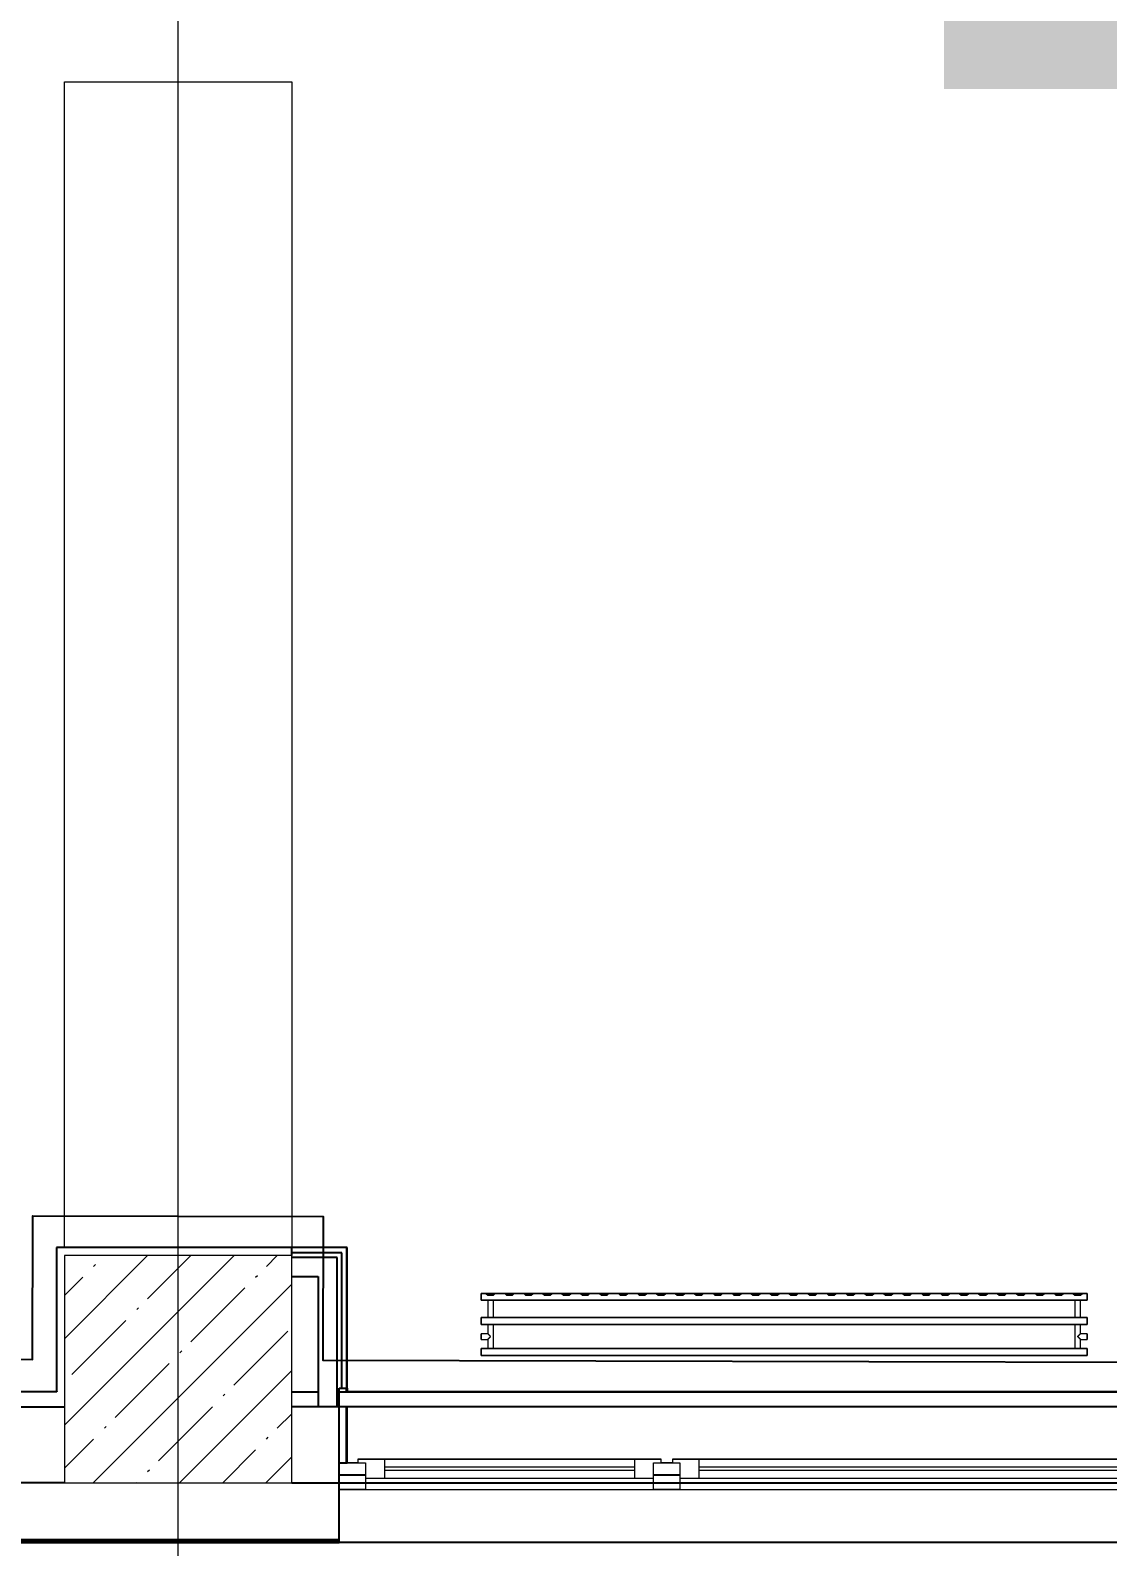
# Model space of a CAD drawing. Header units: millimetres. Extents: x 3914 to 443608, y -156176 to 78197.
# Drawn here: x 48077 to 50921, y -146382 to -142377 of the extents above; entities that cross this region are included whole.
import ezdxf

# ---------------------------------------------------------------- set-up
doc = ezdxf.new("R2010")
doc.units = ezdxf.units.MM
for name, color, linetype, lineweight in [('A-FLOR', 7, 'Continuous', 9), ('A-GLAZ', 7, 'Continuous', 9), ('A-GLAZ-1', 7, 'Continuous', 5), ('S-COLS-1', 7, 'Continuous', 5), ('Оси', 7, 'Continuous', 9)]:
    doc.layers.add(name, color=color, linetype=linetype, lineweight=lineweight)
doc.layers.add('M-EQPM-1', color=7, linetype='Continuous', lineweight=9, true_color=0xb2b2b2)
doc.styles.add('СПДС', font='ГОСТ тип А.ttf', dxfattribs={"width": 0.9})

# ---------------------------------------------------------------- blocks, each defined once
blk = doc.blocks.new('120_Окно_СКБ_2Ст - 120_Окно_СКБ_2Ст 2800х2500_створка_-22445922-Объем проектирования 1 этажа')
at = {"layer": 'A-GLAZ'}
for p, q in [((-1400, -127), (-1400, -57)), ((-1400, -57), (-1330, -57)), ((-1330, -57), (-1330, -127)), ((500, -127), (500, -57)), ((500, -57), (570, -57)), ((570, -57), (570, -127)), ((1330, -127), (1330, -57)), ((1330, -57), (1400, -57)), ((1400, -57), (1400, -127)), ((500, -87), (-1330, -87)), ((-1330, -87), (-1330, -127)), ((-1280, -137), (-1280, -87)), ((450, -137), (450, -87)), ((500, -127), (500, -87)), ((1330, -87), (570, -87)), ((570, -87), (570, -127)), ((620, -137), (620, -87)), ((1280, -137), (1280, -87)), ((1330, -127), (1330, -87)), ((-1330, -127), (-1400, -127)), ((-1330, -127), (-1350, -127)), ((-1350, -127), (-1350, -137)), ((-1350, -137), (520, -137)), ((520, -137), (-1350, -137)), ((570, -127), (500, -127)), ((520, -127), (500, -127)), ((520, -137), (520, -127)), ((570, -127), (550, -127)), ((550, -127), (550, -137)), ((550, -137), (1350, -137)), ((1350, -137), (550, -137)), ((1400, -127), (1330, -127)), ((1350, -127), (1330, -127)), ((1350, -137), (1350, -127))]:
    blk.add_line(p, q, dxfattribs=at)
at = {"layer": 'A-GLAZ-1'}
for p, q in [((1400, -57), (-1400, -57)), ((-1280, -107), (450, -107)), ((450, -117), (-1280, -117)), ((620, -107), (1280, -107)), ((1280, -117), (620, -117)), ((-1380, -127), (-1350, -127)), ((520, -127), (550, -127)), ((1350, -127), (1380, -127))]:
    blk.add_line(p, q, dxfattribs=at)
blk = doc.blocks.new('BSC_Колонна _Прямоугольная - 600х600-V154-Объем проектирования 1 этажа')
at = {"layer": 'S-COLS-1'}
h = blk.add_hatch(dxfattribs=at)
h.set_pattern_fill('FP_156', color=256, style=0, pattern_type=2)
h.set_pattern_definition([(45, (-22210, -200), (-114.0493, 114.0493), []), (45, (-22095.95, -200), (-114.0493, 114.0493), [201.613, -40.323, 6.706, -33.617])])
h.paths.add_polyline_path([(300, -300), (300, 300), (-300, 300), (-300, -300)])
for p, q in [((300, 300), (-300, 300)), ((-300, 300), (-300, -300)), ((300, -300), (300, 300)), ((-300, -300), (300, -300))]:
    blk.add_line(p, q, dxfattribs=at)
blk = doc.blocks.new('radiator_prado_classic_z_tip_30_po exemplyaru - Classic Z Тип 30-500-30677899-Объем проектирования 1 этажа')
at = {"layer": 'M-EQPM-1'}
for p, q in [((0, 228), (0, 210)), ((1600, 228), (0, 228)), ((0, 210), (0, 228)), ((0, 228), (12.5, 228)), ((0, 210), (1600, 210)), ((17.8, 210), (0, 210)), ((12.5, 228), (37.5, 228)), ((37.5, 228), (12.5, 228)), ((12.5, 228), (37.5, 228)), ((12.5, 228), (17.5, 223)), ((12.5, 228), (17.5, 223)), ((32.5, 223), (17.5, 223)), ((17.5, 223), (32.5, 223)), ((17.5, 210), (17.5, 164)), ((17.5, 210), (17.5, 164)), ((17.8, 210), (17.5, 210)), ((17.5, 210), (17.8, 210)), ((17.8, 210), (17.5, 210)), ((17.5, 210), (19.7, 210)), ((32.2, 210), (17.8, 210)), ((17.8, 210), (32.2, 210)), ((32.2, 210), (17.8, 210)), ((19.7, 210), (28.8, 210)), ((28.8, 210), (32.5, 210)), ((32.5, 210), (32.2, 210)), ((32.2, 210), (32.5, 210)), ((32.5, 210), (32.2, 210)), ((1567.8, 210), (32.2, 210)), ((32.5, 223), (37.5, 228)), ((37.5, 228), (32.5, 223)), ((32.5, 164), (32.5, 210)), ((32.5, 164), (32.5, 210)), ((37.5, 228), (62.5, 228)), ((62.5, 228), (87.5, 228)), ((87.5, 228), (62.5, 228)), ((62.5, 228), (87.5, 228)), ((62.5, 228), (67.5, 223)), ((62.5, 228), (67.5, 223)), ((82.5, 223), (67.5, 223)), ((67.5, 223), (82.5, 223)), ((82.5, 223), (87.5, 228)), ((87.5, 228), (82.5, 223)), ((87.5, 228), (112.5, 228)), ((112.5, 228), (137.5, 228)), ((137.5, 228), (112.5, 228)), ((112.5, 228), (137.5, 228)), ((112.5, 228), (117.5, 223)), ((112.5, 228), (117.5, 223)), ((132.5, 223), (117.5, 223)), ((117.5, 223), (132.5, 223)), ((132.5, 223), (137.5, 228)), ((137.5, 228), (132.5, 223)), ((137.5, 228), (162.5, 228)), ((162.5, 228), (187.5, 228)), ((187.5, 228), (162.5, 228)), ((162.5, 228), (187.5, 228)), ((162.5, 228), (167.5, 223)), ((162.5, 228), (167.5, 223)), ((182.5, 223), (167.5, 223)), ((167.5, 223), (182.5, 223)), ((182.5, 223), (187.5, 228)), ((187.5, 228), (182.5, 223)), ((187.5, 228), (212.5, 228)), ((212.5, 228), (237.5, 228)), ((237.5, 228), (212.5, 228)), ((212.5, 228), (237.5, 228)), ((212.5, 228), (217.5, 223)), ((212.5, 228), (217.5, 223)), ((232.5, 223), (217.5, 223)), ((217.5, 223), (232.5, 223)), ((232.5, 223), (237.5, 228)), ((237.5, 228), (232.5, 223)), ((237.5, 228), (262.5, 228)), ((262.5, 228), (287.5, 228)), ((287.5, 228), (262.5, 228)), ((262.5, 228), (287.5, 228)), ((262.5, 228), (267.5, 223)), ((262.5, 228), (267.5, 223)), ((282.5, 223), (267.5, 223)), ((267.5, 223), (282.5, 223)), ((282.5, 223), (287.5, 228)), ((287.5, 228), (282.5, 223)), ((287.5, 228), (312.5, 228)), ((312.5, 228), (337.5, 228)), ((337.5, 228), (312.5, 228)), ((312.5, 228), (337.5, 228)), ((312.5, 228), (317.5, 223)), ((312.5, 228), (317.5, 223)), ((332.5, 223), (317.5, 223)), ((317.5, 223), (332.5, 223)), ((332.5, 223), (337.5, 228)), ((337.5, 228), (332.5, 223)), ((337.5, 228), (362.5, 228)), ((362.5, 228), (387.5, 228)), ((387.5, 228), (362.5, 228)), ((362.5, 228), (387.5, 228)), ((362.5, 228), (367.5, 223)), ((362.5, 228), (367.5, 223)), ((382.5, 223), (367.5, 223)), ((367.5, 223), (382.5, 223)), ((382.5, 223), (387.5, 228)), ((387.5, 228), (382.5, 223)), ((387.5, 228), (412.5, 228)), ((412.5, 228), (437.5, 228)), ((437.5, 228), (412.5, 228)), ((412.5, 228), (437.5, 228)), ((412.5, 228), (417.5, 223)), ((412.5, 228), (417.5, 223)), ((432.5, 223), (417.5, 223)), ((417.5, 223), (432.5, 223)), ((432.5, 223), (437.5, 228)), ((437.5, 228), (432.5, 223)), ((437.5, 228), (462.5, 228)), ((462.5, 228), (487.5, 228)), ((487.5, 228), (462.5, 228)), ((462.5, 228), (487.5, 228)), ((462.5, 228), (467.5, 223)), ((462.5, 228), (467.5, 223)), ((482.5, 223), (467.5, 223)), ((467.5, 223), (482.5, 223)), ((482.5, 223), (487.5, 228)), ((487.5, 228), (482.5, 223)), ((487.5, 228), (512.5, 228)), ((512.5, 228), (537.5, 228)), ((537.5, 228), (512.5, 228)), ((512.5, 228), (537.5, 228)), ((512.5, 228), (517.5, 223)), ((512.5, 228), (517.5, 223)), ((532.5, 223), (517.5, 223)), ((517.5, 223), (532.5, 223)), ((532.5, 223), (537.5, 228)), ((537.5, 228), (532.5, 223)), ((537.5, 228), (562.5, 228)), ((562.5, 228), (587.5, 228)), ((587.5, 228), (562.5, 228)), ((562.5, 228), (587.5, 228)), ((562.5, 228), (567.5, 223)), ((562.5, 228), (567.5, 223)), ((582.5, 223), (567.5, 223)), ((567.5, 223), (582.5, 223)), ((582.5, 223), (587.5, 228)), ((587.5, 228), (582.5, 223)), ((587.5, 228), (612.5, 228)), ((612.5, 228), (637.5, 228)), ((637.5, 228), (612.5, 228)), ((612.5, 228), (637.5, 228)), ((612.5, 228), (617.5, 223)), ((612.5, 228), (617.5, 223)), ((632.5, 223), (617.5, 223)), ((617.5, 223), (632.5, 223)), ((632.5, 223), (637.5, 228)), ((637.5, 228), (632.5, 223)), ((637.5, 228), (662.5, 228)), ((662.5, 228), (687.5, 228)), ((687.5, 228), (662.5, 228)), ((662.5, 228), (687.5, 228)), ((662.5, 228), (667.5, 223)), ((662.5, 228), (667.5, 223)), ((682.5, 223), (667.5, 223)), ((667.5, 223), (682.5, 223)), ((682.5, 223), (687.5, 228)), ((687.5, 228), (682.5, 223)), ((687.5, 228), (712.5, 228)), ((712.5, 228), (737.5, 228)), ((737.5, 228), (712.5, 228)), ((712.5, 228), (737.5, 228)), ((712.5, 228), (717.5, 223)), ((712.5, 228), (717.5, 223)), ((732.5, 223), (717.5, 223)), ((717.5, 223), (732.5, 223)), ((732.5, 223), (737.5, 228)), ((737.5, 228), (732.5, 223)), ((737.5, 228), (762.5, 228)), ((762.5, 228), (787.5, 228)), ((787.5, 228), (762.5, 228)), ((762.5, 228), (787.5, 228)), ((762.5, 228), (767.5, 223)), ((762.5, 228), (767.5, 223)), ((782.5, 223), (767.5, 223)), ((767.5, 223), (782.5, 223)), ((782.5, 223), (787.5, 228)), ((787.5, 228), (782.5, 223)), ((787.5, 228), (812.5, 228)), ((812.5, 228), (837.5, 228)), ((837.5, 228), (812.5, 228)), ((812.5, 228), (837.5, 228)), ((812.5, 228), (817.5, 223)), ((812.5, 228), (817.5, 223)), ((832.5, 223), (817.5, 223)), ((817.5, 223), (832.5, 223)), ((832.5, 223), (837.5, 228)), ((837.5, 228), (832.5, 223)), ((837.5, 228), (862.5, 228)), ((862.5, 228), (887.5, 228)), ((887.5, 228), (862.5, 228)), ((862.5, 228), (887.5, 228)), ((862.5, 228), (867.5, 223)), ((862.5, 228), (867.5, 223)), ((882.5, 223), (867.5, 223)), ((867.5, 223), (882.5, 223)), ((882.5, 223), (887.5, 228)), ((887.5, 228), (882.5, 223)), ((887.5, 228), (912.5, 228)), ((912.5, 228), (937.5, 228)), ((937.5, 228), (912.5, 228)), ((912.5, 228), (937.5, 228)), ((912.5, 228), (917.5, 223)), ((912.5, 228), (917.5, 223)), ((932.5, 223), (917.5, 223)), ((917.5, 223), (932.5, 223)), ((932.5, 223), (937.5, 228)), ((937.5, 228), (932.5, 223)), ((937.5, 228), (962.5, 228)), ((962.5, 228), (987.5, 228)), ((987.5, 228), (962.5, 228)), ((962.5, 228), (987.5, 228)), ((962.5, 228), (967.5, 223)), ((962.5, 228), (967.5, 223)), ((982.5, 223), (967.5, 223)), ((967.5, 223), (982.5, 223)), ((982.5, 223), (987.5, 228)), ((987.5, 228), (982.5, 223)), ((987.5, 228), (1012.5, 228)), ((1012.5, 228), (1037.5, 228)), ((1037.5, 228), (1012.5, 228)), ((1012.5, 228), (1037.5, 228)), ((1012.5, 228), (1017.5, 223)), ((1012.5, 228), (1017.5, 223)), ((1032.5, 223), (1017.5, 223)), ((1017.5, 223), (1032.5, 223)), ((1032.5, 223), (1037.5, 228)), ((1037.5, 228), (1032.5, 223)), ((1037.5, 228), (1062.5, 228)), ((1062.5, 228), (1087.5, 228)), ((1087.5, 228), (1062.5, 228)), ((1062.5, 228), (1087.5, 228)), ((1062.5, 228), (1067.5, 223)), ((1062.5, 228), (1067.5, 223)), ((1082.5, 223), (1067.5, 223)), ((1067.5, 223), (1082.5, 223)), ((1082.5, 223), (1087.5, 228)), ((1087.5, 228), (1082.5, 223)), ((1087.5, 228), (1112.5, 228)), ((1112.5, 228), (1137.5, 228)), ((1137.5, 228), (1112.5, 228)), ((1112.5, 228), (1137.5, 228)), ((1112.5, 228), (1117.5, 223)), ((1112.5, 228), (1117.5, 223)), ((1132.5, 223), (1117.5, 223)), ((1117.5, 223), (1132.5, 223)), ((1132.5, 223), (1137.5, 228)), ((1137.5, 228), (1132.5, 223)), ((1137.5, 228), (1162.5, 228)), ((1162.5, 228), (1187.5, 228)), ((1187.5, 228), (1162.5, 228)), ((1162.5, 228), (1187.5, 228)), ((1162.5, 228), (1167.5, 223)), ((1162.5, 228), (1167.5, 223)), ((1182.5, 223), (1167.5, 223)), ((1167.5, 223), (1182.5, 223)), ((1182.5, 223), (1187.5, 228)), ((1187.5, 228), (1182.5, 223)), ((1187.5, 228), (1212.5, 228)), ((1212.5, 228), (1237.5, 228)), ((1237.5, 228), (1212.5, 228)), ((1212.5, 228), (1237.5, 228)), ((1212.5, 228), (1217.5, 223)), ((1212.5, 228), (1217.5, 223)), ((1232.5, 223), (1217.5, 223)), ((1217.5, 223), (1232.5, 223)), ((1232.5, 223), (1237.5, 228)), ((1237.5, 228), (1232.5, 223)), ((1237.5, 228), (1262.5, 228)), ((1262.5, 228), (1287.5, 228)), ((1287.5, 228), (1262.5, 228)), ((1262.5, 228), (1287.5, 228)), ((1262.5, 228), (1267.5, 223)), ((1262.5, 228), (1267.5, 223)), ((1282.5, 223), (1267.5, 223)), ((1267.5, 223), (1282.5, 223)), ((1282.5, 223), (1287.5, 228)), ((1287.5, 228), (1282.5, 223)), ((1287.5, 228), (1312.5, 228)), ((1312.5, 228), (1337.5, 228)), ((1337.5, 228), (1312.5, 228)), ((1312.5, 228), (1337.5, 228)), ((1312.5, 228), (1317.5, 223)), ((1312.5, 228), (1317.5, 223)), ((1332.5, 223), (1317.5, 223)), ((1317.5, 223), (1332.5, 223)), ((1332.5, 223), (1337.5, 228)), ((1337.5, 228), (1332.5, 223)), ((1337.5, 228), (1362.5, 228)), ((1362.5, 228), (1387.5, 228)), ((1387.5, 228), (1362.5, 228)), ((1362.5, 228), (1387.5, 228)), ((1362.5, 228), (1367.5, 223)), ((1362.5, 228), (1367.5, 223)), ((1382.5, 223), (1367.5, 223)), ((1367.5, 223), (1382.5, 223)), ((1382.5, 223), (1387.5, 228)), ((1387.5, 228), (1382.5, 223)), ((1387.5, 228), (1412.5, 228)), ((1412.5, 228), (1437.5, 228)), ((1437.5, 228), (1412.5, 228)), ((1412.5, 228), (1437.5, 228)), ((1412.5, 228), (1417.5, 223)), ((1412.5, 228), (1417.5, 223)), ((1432.5, 223), (1417.5, 223)), ((1417.5, 223), (1432.5, 223)), ((1432.5, 223), (1437.5, 228)), ((1437.5, 228), (1432.5, 223)), ((1437.5, 228), (1462.5, 228)), ((1462.5, 228), (1487.5, 228)), ((1487.5, 228), (1462.5, 228)), ((1462.5, 228), (1487.5, 228)), ((1462.5, 228), (1467.5, 223)), ((1462.5, 228), (1467.5, 223)), ((1482.5, 223), (1467.5, 223)), ((1467.5, 223), (1482.5, 223)), ((1482.5, 223), (1487.5, 228)), ((1487.5, 228), (1482.5, 223)), ((1487.5, 228), (1512.5, 228)), ((1512.5, 228), (1537.5, 228)), ((1537.5, 228), (1512.5, 228)), ((1512.5, 228), (1537.5, 228)), ((1512.5, 228), (1517.5, 223)), ((1512.5, 228), (1517.5, 223)), ((1532.5, 223), (1517.5, 223)), ((1517.5, 223), (1532.5, 223)), ((1532.5, 223), (1537.5, 228)), ((1537.5, 228), (1532.5, 223)), ((1537.5, 228), (1562.5, 228)), ((1562.5, 228), (1587.5, 228)), ((1587.5, 228), (1562.5, 228)), ((1562.5, 228), (1587.5, 228)), ((1562.5, 228), (1567.5, 223)), ((1562.5, 228), (1567.5, 223)), ((1582.5, 223), (1567.5, 223)), ((1567.5, 223), (1582.5, 223)), ((1567.5, 210), (1567.5, 164)), ((1567.5, 210), (1567.5, 164)), ((1567.8, 210), (1567.5, 210)), ((1567.5, 210), (1575, 210)), ((1567.8, 210), (1567.5, 210)), ((1567.5, 210), (1567.8, 210)), ((1582.2, 210), (1567.8, 210)), ((1582.2, 210), (1567.8, 210)), ((1567.8, 210), (1582.2, 210)), ((1575, 210), (1576.9, 210)), ((1576.9, 210), (1580.3, 210)), ((1580.3, 210), (1582.5, 210)), ((1582.5, 210), (1582.2, 210)), ((1582.5, 210), (1582.2, 210)), ((1582.2, 210), (1582.5, 210)), ((1600, 210), (1582.2, 210)), ((1582.5, 223), (1587.5, 228)), ((1587.5, 228), (1582.5, 223)), ((1582.5, 164), (1582.5, 210)), ((1582.5, 164), (1582.5, 210)), ((1587.5, 228), (1600, 228)), ((1600, 210), (1600, 228)), ((1600, 228), (1600, 210)), ((1600, 164), (0, 164)), ((0, 164), (0, 146)), ((0, 146), (0, 164)), ((0, 164), (17.8, 164)), ((17.8, 164), (17.5, 164)), ((17.5, 164), (17.8, 164)), ((17.8, 164), (17.5, 164)), ((17.5, 164), (23.1, 164)), ((32.2, 164), (17.8, 164)), ((17.8, 164), (32.2, 164)), ((32.2, 164), (17.8, 164)), ((23.1, 164), (30.3, 164)), ((30.3, 164), (32.5, 164)), ((32.5, 164), (32.2, 164)), ((32.2, 164), (32.5, 164)), ((32.5, 164), (32.2, 164)), ((32.2, 164), (1567.8, 164)), ((1567.8, 164), (1567.5, 164)), ((1567.5, 164), (1582.5, 164)), ((1567.8, 164), (1567.5, 164)), ((1567.5, 164), (1567.8, 164)), ((1582.2, 164), (1567.8, 164)), ((1582.2, 164), (1567.8, 164)), ((1567.8, 164), (1582.2, 164)), ((1582.5, 164), (1582.2, 164)), ((1582.5, 164), (1582.2, 164)), ((1582.2, 164), (1582.5, 164)), ((1582.2, 164), (1600, 164)), ((1600, 146), (1600, 164)), ((1600, 164), (1600, 146)), ((0, 146), (1600, 146)), ((18.5, 146), (0, 146)), ((17.5, 121.5), (0, 121.5)), ((17.5, 121.5), (0, 121.5)), ((0, 121.5), (0, 120.5)), ((0, 106.5), (0, 121.5)), ((0, 120.5), (0, 112.1)), ((0, 120.5), (0, 119.3)), ((0, 114), (0, 120.5)), ((0, 120.5), (0, 120.5)), ((17.5, 146), (17.5, 121.5)), ((17.5, 146), (17.5, 121.5)), ((17.5, 146), (18.5, 146)), ((18.5, 146), (17.5, 146)), ((17.5, 146), (18.5, 146)), ((17.8, 146), (17.5, 146)), ((19.7, 146), (17.8, 146)), ((18.5, 146), (32.2, 146)), ((32.2, 146), (18.5, 146)), ((18.5, 146), (32.2, 146)), ((21.3, 146), (19.7, 146)), ((23.1, 146), (21.3, 146)), ((25, 146), (23.1, 146)), ((26.9, 146), (25, 146)), ((28.8, 146), (26.9, 146)), ((31.5, 146), (28.8, 146)), ((32.2, 146), (31.5, 146)), ((32.2, 146), (32.5, 146)), ((32.5, 146), (32.2, 146)), ((32.2, 146), (32.5, 146)), ((32.5, 146), (32.2, 146)), ((1567.8, 146), (32.2, 146)), ((32.5, 82), (32.5, 146)), ((32.5, 82), (32.5, 146)), ((1567.5, 146), (1567.5, 82)), ((1567.5, 146), (1567.5, 82)), ((1567.5, 146), (1567.8, 146)), ((1582.5, 146), (1567.5, 146)), ((1567.5, 146), (1567.8, 146)), ((1567.8, 146), (1567.5, 146)), ((1567.8, 146), (1581.5, 146)), ((1567.8, 146), (1581.5, 146)), ((1581.5, 146), (1567.8, 146)), ((1581.5, 146), (1582.5, 146)), ((1581.5, 146), (1582.5, 146)), ((1582.5, 146), (1581.5, 146)), ((1600, 146), (1581.5, 146)), ((1582.5, 121.5), (1582.5, 146)), ((1582.5, 121.5), (1582.5, 146)), ((1600, 121.5), (1582.5, 121.5)), ((1600, 121.5), (1582.5, 121.5)), ((1600, 121.5), (1600, 106.5)), ((1600, 120.5), (1600, 121.5)), ((1600, 121.5), (1600, 120.5)), ((1600, 120.5), (1600, 121.5)), ((1600, 107.5), (1600, 120.5)), ((1600, 120.5), (1600, 115.9)), ((1600, 107.5), (1600, 120.5)), ((0, 119.3), (0, 117.8)), ((0, 117.8), (0, 114)), ((0, 114), (0, 110.3)), ((0, 107.5), (0, 114)), ((0, 112.1), (0, 107.5)), ((0, 110.3), (0, 108.7)), ((0, 108.7), (0, 107.5)), ((0, 107.5), (0, 106.5)), ((0, 107.5), (0, 107.5)), ((0, 106.5), (17.5, 106.5)), ((0, 106.5), (17.5, 106.5)), ((1600, 82), (0, 82)), ((0, 82), (0, 64)), ((0, 64), (0, 82)), ((0, 82), (18.5, 82)), ((17.5, 106.5), (17.5, 82)), ((17.5, 106.5), (17.5, 82)), ((17.8, 82), (17.5, 82)), ((17.5, 82), (18.5, 82)), ((18.5, 82), (17.5, 82)), ((17.5, 82), (32.5, 82)), ((18.5, 82), (17.8, 82)), ((32.2, 82), (18.5, 82)), ((18.5, 82), (32.2, 82)), ((32.2, 82), (18.5, 82)), ((32.5, 82), (32.2, 82)), ((32.2, 82), (32.5, 82)), ((32.5, 82), (32.2, 82)), ((32.2, 82), (1567.8, 82)), ((1567.8, 82), (1567.5, 82)), ((1567.5, 82), (1582.5, 82)), ((1567.8, 82), (1567.5, 82)), ((1567.5, 82), (1567.8, 82)), ((1581.5, 82), (1567.8, 82)), ((1581.5, 82), (1567.8, 82)), ((1567.8, 82), (1581.5, 82)), ((1582.5, 82), (1581.5, 82)), ((1582.5, 82), (1581.5, 82)), ((1581.5, 82), (1582.5, 82)), ((1581.5, 82), (1600, 82)), ((1582.5, 82), (1582.5, 106.5)), ((1582.5, 106.5), (1600, 106.5)), ((1582.5, 82), (1582.5, 106.5)), ((1582.5, 106.5), (1600, 106.5)), ((1600, 115.9), (1600, 108.7)), ((1600, 108.7), (1600, 107.5)), ((1600, 106.5), (1600, 107.5)), ((1600, 107.5), (1600, 106.5)), ((1600, 106.5), (1600, 107.5)), ((1600, 64), (1600, 82)), ((1600, 82), (1600, 64)), ((1600, 64), (0, 64)), ((0, 64), (1600, 64))]:
    blk.add_line(p, q, dxfattribs=at)
for points, knots in [([(18.5, 120.5), (18.4, 120.6), (18.3, 120.7), (18.1, 120.9), (17.9, 121.1), (17.8, 121.2), (17.7, 121.3), (17.5, 121.5), (17.5, 121.5), (17.5, 121.5)], [0.7142857, 0.7142857, 0.7142857, 0.7142857, 0.75, 0.7857143, 0.8214286, 0.8571429, 0.8928571, 0.9285714, 1, 1, 1, 1]), ([(17.5, 121.5), (17.5, 121.5), (17.5, 121.5), (17.7, 121.3), (17.8, 121.2), (17.9, 121.1), (18.1, 120.9), (18.3, 120.7), (18.4, 120.6), (18.5, 120.5)], [0, 0, 0, 0, 0.0714286, 0.1071429, 0.1428571, 0.1785714, 0.2142857, 0.25, 0.2857143, 0.2857143, 0.2857143, 0.2857143]), ([(17.5, 121.5), (17.5, 121.5), (17.5, 121.5), (17.7, 121.3), (17.8, 121.2), (17.9, 121.1), (18.1, 120.9), (18.3, 120.7), (18.4, 120.6), (18.5, 120.5)], [0, 0, 0, 0, 0.0714286, 0.1071429, 0.1428571, 0.1785714, 0.2142857, 0.25, 0.2857143, 0.2857143, 0.2857143, 0.2857143]), ([(25, 114), (24.5, 114.5), (23.6, 115.4), (22.4, 116.6), (21.6, 117.4), (21.1, 117.9), (20.8, 118.2), (20.5, 118.5), (20.2, 118.8), (19.8, 119.1), (19.6, 119.4), (19.3, 119.7), (19, 120), (18.7, 120.3), (18.5, 120.5), (18.3, 120.7), (18.1, 120.9), (17.9, 121.1), (17.8, 121.2), (17.7, 121.3), (17.5, 121.5), (17.5, 121.5), (17.5, 121.5)], [0, 0, 0, 0, 0.142857, 0.285714, 0.357143, 0.392857, 0.428571, 0.464286, 0.5, 0.535714, 0.571429, 0.607143, 0.642857, 0.678571, 0.714286, 0.75, 0.785714, 0.821429, 0.857143, 0.892857, 0.928571, 1, 1, 1, 1]), ([(1575, 114), (1575.5, 114.5), (1576.4, 115.4), (1577.6, 116.6), (1578.4, 117.4), (1578.9, 117.9), (1579.2, 118.2), (1579.5, 118.5), (1579.8, 118.8), (1580.1, 119.2), (1580.4, 119.4), (1580.7, 119.7), (1581, 120), (1581.3, 120.3), (1581.5, 120.5), (1581.7, 120.7), (1581.9, 120.9), (1582.1, 121.1), (1582.2, 121.2), (1582.3, 121.3), (1582.5, 121.5), (1582.5, 121.5), (1582.5, 121.5)], [0, 0, 0, 0, 0.142857, 0.285714, 0.357143, 0.392857, 0.428571, 0.464286, 0.5, 0.535714, 0.571429, 0.607143, 0.642857, 0.678571, 0.714286, 0.75, 0.785714, 0.821429, 0.857143, 0.892857, 0.928571, 1, 1, 1, 1]), ([(1582.5, 121.5), (1582.5, 121.5), (1582.5, 121.5), (1582.3, 121.3), (1582.2, 121.2), (1582.1, 121.1), (1581.9, 120.9), (1581.7, 120.7), (1581.6, 120.6), (1581.5, 120.5)], [0, 0, 0, 0, 0.0714286, 0.1071429, 0.1428571, 0.1785714, 0.2142857, 0.25, 0.2857143, 0.2857143, 0.2857143, 0.2857143]), ([(1582.5, 121.5), (1582.5, 121.5), (1582.5, 121.5), (1582.3, 121.3), (1582.2, 121.2), (1582.1, 121.1), (1581.9, 120.9), (1581.7, 120.7), (1581.6, 120.6), (1581.5, 120.5)], [0, 0, 0, 0, 0.0714286, 0.1071429, 0.1428571, 0.1785714, 0.2142857, 0.25, 0.2857143, 0.2857143, 0.2857143, 0.2857143]), ([(1581.5, 120.5), (1581.6, 120.6), (1581.7, 120.7), (1581.9, 120.9), (1582.1, 121.1), (1582.2, 121.2), (1582.3, 121.3), (1582.5, 121.5), (1582.5, 121.5), (1582.5, 121.5)], [0.7142857, 0.7142857, 0.7142857, 0.7142857, 0.75, 0.7857143, 0.8214286, 0.8571429, 0.8928571, 0.9285714, 1, 1, 1, 1]), ([(17.5, 106.5), (17.5, 106.5), (17.5, 106.5), (17.7, 106.7), (17.8, 106.8), (17.9, 106.9), (18.1, 107.1), (18.3, 107.3), (18.5, 107.5), (18.7, 107.7), (19, 108), (19.3, 108.3), (19.6, 108.6), (19.8, 108.9), (20.3, 109.3), (20.7, 109.7), (21.1, 110.1), (21.6, 110.6), (22.4, 111.4), (23.6, 112.6), (24.5, 113.5), (25, 114)], [0, 0, 0, 0, 0.071429, 0.107143, 0.142857, 0.178571, 0.214286, 0.25, 0.285714, 0.321429, 0.357143, 0.392857, 0.428571, 0.464286, 0.5, 0.571429, 0.607143, 0.642857, 0.714286, 0.857143, 1, 1, 1, 1]), ([(17.5, 106.5), (17.5, 106.5), (17.5, 106.5), (17.7, 106.7), (17.8, 106.8), (17.9, 106.9), (18.1, 107.1), (18.3, 107.3), (18.4, 107.4), (18.5, 107.5)], [0, 0, 0, 0, 0.0714286, 0.1071429, 0.1428571, 0.1785714, 0.2142857, 0.25, 0.2857143, 0.2857143, 0.2857143, 0.2857143]), ([(18.5, 107.5), (18.4, 107.4), (18.3, 107.3), (18.1, 107.1), (17.9, 106.9), (17.8, 106.8), (17.7, 106.7), (17.5, 106.5), (17.5, 106.5), (17.5, 106.5)], [0.7142857, 0.7142857, 0.7142857, 0.7142857, 0.75, 0.7857143, 0.8214286, 0.8571429, 0.8928571, 0.9285714, 1, 1, 1, 1]), ([(18.5, 107.5), (18.4, 107.4), (18.3, 107.3), (18.1, 107.1), (17.9, 106.9), (17.8, 106.8), (17.7, 106.7), (17.5, 106.5), (17.5, 106.5), (17.5, 106.5)], [0.7142857, 0.7142857, 0.7142857, 0.7142857, 0.75, 0.7857143, 0.8214286, 0.8571429, 0.8928571, 0.9285714, 1, 1, 1, 1]), ([(22.1, 116.9), (21.9, 117.1), (21.6, 117.4), (21.1, 117.9), (20.8, 118.2), (20.5, 118.5), (20.2, 118.8), (19.9, 119.2), (19.7, 119.3), (19.6, 119.4)], [0.2857143, 0.2857143, 0.2857143, 0.2857143, 0.3571429, 0.3928571, 0.4285714, 0.4642857, 0.5, 0.5357143, 0.5714286, 0.5714286, 0.5714286, 0.5714286]), ([(19.6, 119.4), (19.7, 119.3), (19.9, 119.2), (20.3, 118.7), (20.7, 118.3), (21.1, 117.9), (21.6, 117.4), (21.9, 117.1), (22.1, 116.9)], [0.4285714, 0.4285714, 0.4285714, 0.4285714, 0.4642857, 0.5, 0.5714286, 0.6071429, 0.6428571, 0.7142857, 0.7142857, 0.7142857, 0.7142857]), ([(19.6, 119.4), (19.7, 119.3), (19.8, 119.1), (20.3, 118.7), (20.7, 118.3), (21.1, 117.9), (21.6, 117.4), (21.9, 117.1), (22.1, 116.9)], [0.4285714, 0.4285714, 0.4285714, 0.4285714, 0.4642857, 0.5, 0.5714286, 0.6071429, 0.6428571, 0.7142857, 0.7142857, 0.7142857, 0.7142857]), ([(19.6, 108.6), (19.7, 108.7), (19.9, 108.8), (20.3, 109.3), (20.7, 109.7), (21.1, 110.1), (21.6, 110.6), (21.9, 110.9), (22.1, 111.1)], [0.4285714, 0.4285714, 0.4285714, 0.4285714, 0.4642857, 0.5, 0.5714286, 0.6071429, 0.6428571, 0.7142857, 0.7142857, 0.7142857, 0.7142857]), ([(22.1, 111.1), (21.9, 110.9), (21.6, 110.6), (21.1, 110.1), (20.8, 109.8), (20.5, 109.5), (20.2, 109.2), (19.9, 108.8), (19.7, 108.7), (19.6, 108.6)], [0.2857143, 0.2857143, 0.2857143, 0.2857143, 0.3571429, 0.3928571, 0.4285714, 0.4642857, 0.5, 0.5357143, 0.5714286, 0.5714286, 0.5714286, 0.5714286]), ([(22.1, 111.1), (21.9, 110.9), (21.6, 110.6), (21.1, 110.1), (20.8, 109.8), (20.5, 109.5), (20.2, 109.2), (19.8, 108.9), (19.7, 108.7), (19.6, 108.6)], [0.2857143, 0.2857143, 0.2857143, 0.2857143, 0.3571429, 0.3928571, 0.4285714, 0.4642857, 0.5, 0.5357143, 0.5714286, 0.5714286, 0.5714286, 0.5714286]), ([(1582.5, 106.5), (1582.5, 106.5), (1582.5, 106.5), (1582.3, 106.7), (1582.2, 106.8), (1582.1, 106.9), (1581.9, 107.1), (1581.7, 107.3), (1581.5, 107.5), (1581.3, 107.7), (1581, 108), (1580.7, 108.3), (1580.4, 108.6), (1580.1, 108.8), (1579.7, 109.3), (1579.3, 109.7), (1578.9, 110.1), (1578.4, 110.6), (1577.6, 111.4), (1576.4, 112.6), (1575.5, 113.5), (1575, 114)], [0, 0, 0, 0, 0.071429, 0.107143, 0.142857, 0.178571, 0.214286, 0.25, 0.285714, 0.321429, 0.357143, 0.392857, 0.428571, 0.464286, 0.5, 0.571429, 0.607143, 0.642857, 0.714286, 0.857143, 1, 1, 1, 1]), ([(1580.4, 119.4), (1580.3, 119.3), (1580.1, 119.2), (1579.7, 118.7), (1579.3, 118.3), (1578.9, 117.9), (1578.4, 117.4), (1578.1, 117.1), (1577.9, 116.9)], [0.4285714, 0.4285714, 0.4285714, 0.4285714, 0.4642857, 0.5, 0.5714286, 0.6071429, 0.6428571, 0.7142857, 0.7142857, 0.7142857, 0.7142857]), ([(1580.4, 119.4), (1580.3, 119.3), (1580.1, 119.2), (1579.7, 118.7), (1579.3, 118.3), (1578.9, 117.9), (1578.4, 117.4), (1578.1, 117.1), (1577.9, 116.9)], [0.4285714, 0.4285714, 0.4285714, 0.4285714, 0.4642857, 0.5, 0.5714286, 0.6071429, 0.6428571, 0.7142857, 0.7142857, 0.7142857, 0.7142857]), ([(1577.9, 116.9), (1578.1, 117.1), (1578.4, 117.4), (1578.9, 117.9), (1579.2, 118.2), (1579.5, 118.5), (1579.8, 118.8), (1580.1, 119.2), (1580.3, 119.3), (1580.4, 119.4)], [0.2857143, 0.2857143, 0.2857143, 0.2857143, 0.3571429, 0.3928571, 0.4285714, 0.4642857, 0.5, 0.5357143, 0.5714286, 0.5714286, 0.5714286, 0.5714286]), ([(1577.9, 111.1), (1578.1, 110.9), (1578.4, 110.6), (1578.9, 110.1), (1579.2, 109.8), (1579.5, 109.5), (1579.8, 109.2), (1580.1, 108.8), (1580.3, 108.7), (1580.4, 108.6)], [0.2857143, 0.2857143, 0.2857143, 0.2857143, 0.3571429, 0.3928571, 0.4285714, 0.4642857, 0.5, 0.5357143, 0.5714286, 0.5714286, 0.5714286, 0.5714286]), ([(1577.9, 111.1), (1578.1, 110.9), (1578.4, 110.6), (1578.9, 110.1), (1579.2, 109.8), (1579.5, 109.5), (1579.8, 109.2), (1580.1, 108.8), (1580.3, 108.7), (1580.4, 108.6)], [0.2857143, 0.2857143, 0.2857143, 0.2857143, 0.3571429, 0.3928571, 0.4285714, 0.4642857, 0.5, 0.5357143, 0.5714286, 0.5714286, 0.5714286, 0.5714286]), ([(1580.4, 108.6), (1580.3, 108.7), (1580.1, 108.8), (1579.7, 109.3), (1579.3, 109.7), (1578.9, 110.1), (1578.4, 110.6), (1578.1, 110.9), (1577.9, 111.1)], [0.4285714, 0.4285714, 0.4285714, 0.4285714, 0.4642857, 0.5, 0.5714286, 0.6071429, 0.6428571, 0.7142857, 0.7142857, 0.7142857, 0.7142857]), ([(1581.5, 107.5), (1581.6, 107.4), (1581.7, 107.3), (1581.9, 107.1), (1582.1, 106.9), (1582.2, 106.8), (1582.3, 106.7), (1582.5, 106.5), (1582.5, 106.5), (1582.5, 106.5)], [0.7142857, 0.7142857, 0.7142857, 0.7142857, 0.75, 0.7857143, 0.8214286, 0.8571429, 0.8928571, 0.9285714, 1, 1, 1, 1]), ([(1581.5, 107.5), (1581.6, 107.4), (1581.7, 107.3), (1581.9, 107.1), (1582.1, 106.9), (1582.2, 106.8), (1582.3, 106.7), (1582.5, 106.5), (1582.5, 106.5), (1582.5, 106.5)], [0.7142857, 0.7142857, 0.7142857, 0.7142857, 0.75, 0.7857143, 0.8214286, 0.8571429, 0.8928571, 0.9285714, 1, 1, 1, 1]), ([(1582.5, 106.5), (1582.5, 106.5), (1582.5, 106.5), (1582.3, 106.7), (1582.2, 106.8), (1582.1, 106.9), (1581.9, 107.1), (1581.7, 107.3), (1581.6, 107.4), (1581.5, 107.5)], [0, 0, 0, 0, 0.0714286, 0.1071429, 0.1428571, 0.1785714, 0.2142857, 0.25, 0.2857143, 0.2857143, 0.2857143, 0.2857143])]:
    blk.add_open_spline(points, degree=3, knots=knots, dxfattribs=at)
for points in [[(19.6, 119.4), (19.5, 119.5), (19.3, 119.7), (19, 120), (18.7, 120.3), (18.6, 120.4), (18.5, 120.5)], [(18.5, 120.5), (18.6, 120.4), (18.7, 120.3), (19, 120), (19.3, 119.7), (19.5, 119.5), (19.6, 119.4)], [(18.5, 120.5), (18.6, 120.4), (18.7, 120.3), (19, 120), (19.3, 119.7), (19.5, 119.5), (19.6, 119.4)], [(1581.5, 120.5), (1581.4, 120.4), (1581.3, 120.3), (1581, 120), (1580.7, 119.7), (1580.5, 119.5), (1580.4, 119.4)], [(1581.5, 120.5), (1581.4, 120.4), (1581.3, 120.3), (1581, 120), (1580.7, 119.7), (1580.5, 119.5), (1580.4, 119.4)], [(1580.4, 119.4), (1580.5, 119.5), (1580.7, 119.7), (1581, 120), (1581.3, 120.3), (1581.4, 120.4), (1581.5, 120.5)], [(18.5, 107.5), (18.6, 107.6), (18.7, 107.7), (19, 108), (19.3, 108.3), (19.5, 108.5), (19.6, 108.6)], [(19.6, 108.6), (19.5, 108.5), (19.3, 108.3), (19, 108), (18.7, 107.7), (18.6, 107.6), (18.5, 107.5)], [(19.6, 108.6), (19.5, 108.5), (19.3, 108.3), (19, 108), (18.7, 107.7), (18.6, 107.6), (18.5, 107.5)], [(25, 114), (24.5, 114.5), (23.6, 115.4), (22.6, 116.4), (22.1, 116.9)], [(22.1, 116.9), (22.6, 116.4), (23.6, 115.4), (24.5, 114.5), (25, 114)], [(22.1, 116.9), (22.6, 116.4), (23.6, 115.4), (24.5, 114.5), (25, 114)], [(22.1, 111.1), (22.6, 111.6), (23.6, 112.6), (24.5, 113.5), (25, 114)], [(25, 114), (24.5, 113.5), (23.6, 112.6), (22.6, 111.6), (22.1, 111.1)], [(25, 114), (24.5, 113.5), (23.6, 112.6), (22.6, 111.6), (22.1, 111.1)], [(1577.9, 116.9), (1577.4, 116.4), (1576.4, 115.4), (1575.5, 114.5), (1575, 114)], [(1577.9, 116.9), (1577.4, 116.4), (1576.4, 115.4), (1575.5, 114.5), (1575, 114)], [(1575, 114), (1575.5, 114.5), (1576.4, 115.4), (1577.4, 116.4), (1577.9, 116.9)], [(1575, 114), (1575.5, 113.5), (1576, 113), (1576.4, 112.6)], [(1575, 114), (1575.5, 113.5), (1576.4, 112.6), (1577.4, 111.6), (1577.9, 111.1)], [(1577.9, 111.1), (1577.4, 111.6), (1576.4, 112.6), (1575.5, 113.5), (1575, 114)], [(1576.4, 112.6), (1576.9, 112.1), (1577.4, 111.6), (1577.9, 111.1)], [(1580.4, 108.6), (1580.5, 108.5), (1580.7, 108.3), (1581, 108), (1581.3, 107.7), (1581.4, 107.6), (1581.5, 107.5)], [(1580.4, 108.6), (1580.5, 108.5), (1580.7, 108.3), (1581, 108), (1581.3, 107.7), (1581.4, 107.6), (1581.5, 107.5)], [(1581.5, 107.5), (1581.4, 107.6), (1581.3, 107.7), (1581, 108), (1580.7, 108.3), (1580.5, 108.5), (1580.4, 108.6)]]:
    blk.add_open_spline(points, degree=3, dxfattribs=at)

msp = doc.modelspace()

# ---------------------------------------------------------------- linework, layer by layer
for p, q in [((48146, -145591.7), (48146, -145971.7)), ((48913, -145591.7), (48146, -145591.7)), ((48767, -145612.7), (48767, -145592.7)), ((48899.5, -145605.2), (48767, -145605.2)), ((48887, -145617.7), (48767, -145617.7)), ((48887, -146012.7), (48887, -145617.7)), ((48899.5, -145962.7), (48899.5, -145605.2)), ((48913, -145962.7), (48913, -145591.7)), ((48767, -145667.7), (48837, -145667.7)), ((48837, -145667.7), (48837, -146012.7)), ((48912, -145855), (48912, -145962.7)), ((47867, -145971.7), (48147, -145971.7)), ((48147, -145972.7), (47867, -145972.7)), ((48147, -145971.7), (48147, -145972.7)), ((48767, -145972.7), (48837, -145972.7)), ((48892, -146362.7), (48892, -145962.7)), ((48892, -145962.7), (48912, -145962.7)), ((48892, -145972.7), (51692, -145972.7)), ((48912, -145962.7), (48913, -145962.7)), ((48912, -145972.7), (48912, -145962.7)), ((48913, -145962.7), (48913, -145971.7)), ((48913, -145971.7), (51692, -145971.7)), ((47847, -146012.7), (48167, -146012.7)), ((48912, -146012.7), (48767, -146012.7)), ((48912, -146160.7), (48912, -146012.7)), ((48913, -146012.7), (48912, -146012.7)), ((51671, -146012.7), (48913, -146012.7)), ((48913, -146160.7), (48913, -146012.7)), ((48892, -146160.7), (48912, -146160.7)), ((48912, -146160.7), (48913, -146160.7)), ((48167, -146212.7), (41117, -146212.7)), ((48767, -146212.7), (48892, -146212.7)), ((48962, -146192.7), (48892, -146192.7)), ((48892, -146212.7), (51817, -146212.7)), ((49792, -146192.7), (49722, -146192.7)), ((47867, -146362.7), (48892, -146362.7)), ((47867, -146365.7), (48892, -146365.7)), ((47867, -146370.7), (48892, -146370.7)), ((48892, -146370.7), (48892, -146362.7)), ((51692, -146370.7), (48892, -146370.7))]:
    msp.add_line(p, q)
at = {"flags": 128}
msp.add_lwpolyline([(53750.2, -138382.9), (52392.2, -138379.7), (52390.6, -139069.7), (51198.6, -139066.9), (51200.2, -138356.9), (48742.2, -138351.1), (48741.3, -138751.1), (48099.3, -138749.6), (48100.2, -138369.6), (46942.2, -138366.9), (46924.5, -145884.9), (48082.5, -145887.6), (48083.4, -145507.6), (48850.4, -145509.4), (48849.5, -145889.4), (51732.5, -145896.2), (51733.4, -145516.2), (52623.9, -145518.3), (52623, -145898.3), (55382.3, -145904.7), (55383.2, -145524.7), (55583.2, -145525.2), (55598.3, -139084.2), (53748.5, -139079.9)], close=True, dxfattribs=at)
at = {"layer": 'A-FLOR'}
for p, q in [((48167, -145592.7), (48167, -142512.7)), ((48167, -142512.7), (48767, -142512.7)), ((48767, -142512.7), (48767, -145592.7)), ((48912, -145592.7), (48147, -145592.7)), ((48147, -145592.7), (48147, -145971.7)), ((48912, -145855), (48912, -145592.7))]:
    msp.add_line(p, q, dxfattribs=at)
at = {"layer": 'Оси'}
msp.add_lwpolyline([(48467, -148019), (48467, -143019), (48467, -123714.7), (48467, -118714.7)], dxfattribs=at)

# ---------------------------------------------------------------- block references
msp.add_blockref('BSC_Колонна _Прямоугольная - 600х600-V154-Объем проектирования 1 этажа', (48467, -145912.7))
at = {"color": 3, "rotation": 180}
msp.add_blockref('120_Окно_СКБ_2Ст - 120_Окно_СКБ_2Ст 2800х2500_створка_-22445922-Объем проектирования 1 этажа', (50292, -146287.7), dxfattribs=at)
at = {"layer": 'M-EQPM-1'}
msp.add_blockref('radiator_prado_classic_z_tip_30_po exemplyaru - Classic Z Тип 30-500-30677899-Объем проектирования 1 этажа', (49267, -145940.7), dxfattribs=at)

# ---------------------------------------------------------------- texts
at = {"insert": (50739.2, -141781.4), "char_height": 500, "width": 1212.151, "attachment_point": 1, "style": 'СПДС', "bg_fill": 1, "box_fill_scale": 1.5, "bg_fill_color": 7, "bg_fill_true_color": 16777215, "bg_fill_transparency": 0}
msp.add_mtext('1.09', dxfattribs=at)

doc.saveas('drawing.dxf')
